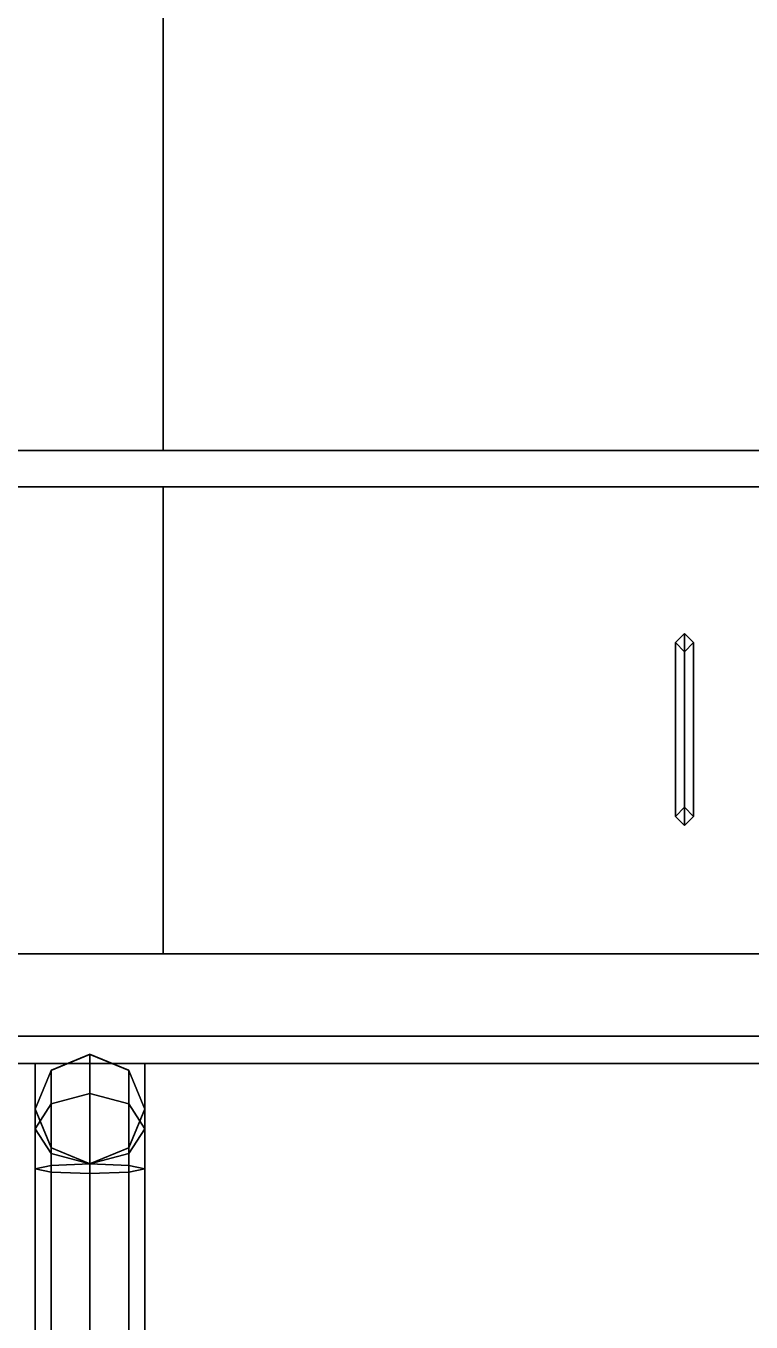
# Model space of a CAD drawing. Header units: millimetres. Extents: x -1.7 to 1.6, y -3.2 to 7.1.
# Drawn here: x -0.07 to 0.723, y -2.363 to -0.946 of the extents above; entities that cross this region are included whole.
import ezdxf

# ---------------------------------------------------------------- set-up
doc = ezdxf.new("R2010")
doc.units = ezdxf.units.MM
doc.header["$MEASUREMENT"] = 0

msp = doc.modelspace()

# ---------------------------------------------------------------- linework, layer by layer
for points in [[(0.96, 2.92, 0.51), (0.96, -2.73, 0.51), (-0.96, -2.73, 0.51), (-0.96, 2.92, 0.51)], [(0.08, -1.41, 1.76), (0.08, -0.72, 1.76), (-0.08, -0.72, 1.76), (-0.08, -1.41, 1.76)], [(1.27, -1.41, 1.83), (0.74, -0.72, 1.83), (0.08, -0.72, 1.83), (0.08, -1.41, 1.83)], [(0.08, -1.41, 1.83), (0.08, -0.72, 1.83), (0.08, -0.72, 1.76), (0.08, -1.41, 1.76)], [(1.13, -1.45, 1.76), (1.27, -1.41, 1.76), (-1.27, -1.41, 1.76), (-1.13, -1.45, 1.76)], [(1.27, -1.41, 1.83), (0.08, -1.41, 1.83), (0.08, -1.41, 1.76), (1.27, -1.41, 1.76)], [(-0.6, -1.45, 1.76), (-0.6, -1.96, 1.76), (0.08, -1.96, 1.76), (0.08, -1.45, 1.76)], [(0.08, -1.45, 1.78), (0.08, -1.96, 1.78), (1.13, -1.96, 1.78), (1.13, -1.45, 1.78)], [(1.13, -1.45, 1.78), (1.13, -1.45, 1.76), (0.08, -1.45, 1.76), (0.08, -1.45, 1.78)], [(0.08, -1.45, 1.76), (0.08, -1.96, 1.76), (0.08, -1.96, 1.78), (0.08, -1.45, 1.78)], [(0.64, -1.81, 1.82), (0.65, -1.82, 1.83), (0.65, -1.61, 1.83), (0.64, -1.62, 1.82)], [(0.65, -1.61, 1.78), (0.64, -1.62, 1.78), (0.64, -1.62, 1.82), (0.65, -1.61, 1.83)], [(0.65, -1.82, 1.83), (0.66, -1.81, 1.82), (0.66, -1.62, 1.82), (0.65, -1.61, 1.83)], [(0.66, -1.62, 1.78), (0.65, -1.61, 1.78), (0.65, -1.61, 1.83), (0.66, -1.62, 1.82)], [(0.65, -1.8, 1.81), (0.64, -1.81, 1.82), (0.64, -1.62, 1.82), (0.65, -1.63, 1.81)], [(0.64, -1.62, 1.78), (0.65, -1.63, 1.78), (0.65, -1.63, 1.81), (0.64, -1.62, 1.82)], [(0.66, -1.81, 1.82), (0.65, -1.8, 1.81), (0.65, -1.63, 1.81), (0.66, -1.62, 1.82)], [(0.65, -1.63, 1.78), (0.66, -1.62, 1.78), (0.66, -1.62, 1.82), (0.65, -1.63, 1.81)], [(0.65, -1.8, 1.78), (0.64, -1.81, 1.78), (0.64, -1.81, 1.82), (0.65, -1.8, 1.81)], [(0.64, -1.81, 1.78), (0.65, -1.82, 1.78), (0.65, -1.82, 1.83), (0.64, -1.81, 1.82)], [(0.66, -1.81, 1.78), (0.65, -1.8, 1.78), (0.65, -1.8, 1.81), (0.66, -1.81, 1.82)], [(0.65, -1.82, 1.78), (0.66, -1.81, 1.78), (0.66, -1.81, 1.82), (0.65, -1.82, 1.83)], [(1.27, -2.05, 1.76), (1.13, -1.96, 1.76), (-1.13, -1.96, 1.76), (-1.27, -2.05, 1.76)], [(0.08, -1.96, 1.78), (0.08, -1.96, 1.76), (1.13, -1.96, 1.76), (1.13, -1.96, 1.78)], [(0.91, -2.08, 1.7574), (1.27, -2.05, 1.76), (-1.27, -2.05, 1.76), (-0.91, -2.08, 1.7574)], [(-0.06, -2.95, 1.7317), (-0.06, -2.08, 1.8074), (-0.91, -2.08, 1.8074), (-0.91, -2.95, 1.7317)], [(-0.06, -2.08, 1.8074), (-0.06, -2.08, 1.7574), (-0.91, -2.08, 1.7574), (-0.91, -2.08, 1.8074)], [(-0.06, -2.95, 1.6817), (-0.06, -2.08, 1.7574), (-0.06, -2.08, 1.8074), (-0.06, -2.95, 1.7317)], [(0.06, -2.95, 1.6817), (0.06, -2.08, 1.7574), (-0.06, -2.08, 1.7574), (-0.06, -2.95, 1.6817)], [(0, -2.0696, 1.7583), (-0.0424, -2.0871, 1.7568), (-0.0424, -2.0877, 1.7637), (0, -2.0702, 1.7652)], [(0, -2.0702, 1.7652), (-0.0424, -2.0877, 1.7637), (-0.0424, -2.1239, 1.8332), (0, -2.1126, 1.8467)], [(0.0424, -2.0871, 1.7568), (0, -2.0696, 1.7583), (0, -2.0702, 1.7652), (0.0424, -2.0877, 1.7637)], [(0.0424, -2.0877, 1.7637), (0, -2.0702, 1.7652), (0, -2.1126, 1.8467), (0.0424, -2.1239, 1.8332)], [(0.91, -2.95, 1.7317), (0.91, -2.08, 1.8074), (0.06, -2.08, 1.8074), (0.06, -2.95, 1.7317)], [(0.06, -2.95, 1.7317), (0.06, -2.08, 1.8074), (0.06, -2.08, 1.7574), (0.06, -2.95, 1.6817)], [(0.91, -2.08, 1.8074), (0.91, -2.08, 1.7574), (0.06, -2.08, 1.7574), (0.06, -2.08, 1.8074)], [(-0.0424, -2.0871, 1.7568), (-0.06, -2.1294, 1.7531), (-0.06, -2.13, 1.76), (-0.0424, -2.0877, 1.7637)], [(-0.0424, -2.0877, 1.7637), (-0.06, -2.13, 1.76), (-0.06, -2.1512, 1.8007), (-0.0424, -2.1239, 1.8332)], [(0.06, -2.1294, 1.7531), (0.0424, -2.0871, 1.7568), (0.0424, -2.0877, 1.7637), (0.06, -2.13, 1.76)], [(0.06, -2.13, 1.76), (0.0424, -2.0877, 1.7637), (0.0424, -2.1239, 1.8332), (0.06, -2.1512, 1.8007)], [(-0.0424, -2.1239, 1.8332), (-0.06, -2.1512, 1.8007), (-0.06, -2.195, 1.8145), (-0.0424, -2.1987, 1.8568)], [(0, -2.1126, 1.8467), (-0.0424, -2.1239, 1.8332), (-0.0424, -2.1987, 1.8568), (0, -2.2002, 1.8743)], [(0.0424, -2.1239, 1.8332), (0, -2.1126, 1.8467), (0, -2.2002, 1.8743), (0.0424, -2.1987, 1.8568)], [(0.06, -2.1512, 1.8007), (0.0424, -2.1239, 1.8332), (0.0424, -2.1987, 1.8568), (0.06, -2.195, 1.8145)], [(-0.06, -2.1294, 1.7531), (-0.0424, -2.1717, 1.7494), (-0.0424, -2.1723, 1.7563), (-0.06, -2.13, 1.76)], [(-0.06, -2.13, 1.76), (-0.0424, -2.1723, 1.7563), (-0.0424, -2.1785, 1.7682), (-0.06, -2.1512, 1.8007)], [(0.0424, -2.1717, 1.7494), (0.06, -2.1294, 1.7531), (0.06, -2.13, 1.76), (0.0424, -2.1723, 1.7563)], [(0.0424, -2.1723, 1.7563), (0.06, -2.13, 1.76), (0.06, -2.1512, 1.8007), (0.0424, -2.1785, 1.7682)], [(-0.06, -2.1512, 1.8007), (-0.0424, -2.1785, 1.7682), (-0.0424, -2.1913, 1.7723), (-0.06, -2.195, 1.8145)], [(0.0424, -2.1785, 1.7682), (0.06, -2.1512, 1.8007), (0.06, -2.195, 1.8145), (0.0424, -2.1913, 1.7723)], [(-0.0424, -2.1717, 1.7494), (0, -2.1892, 1.7479), (0, -2.1898, 1.7548), (-0.0424, -2.1723, 1.7563)], [(-0.0424, -2.1723, 1.7563), (0, -2.1898, 1.7548), (0, -2.1898, 1.7548), (-0.0424, -2.1785, 1.7682)], [(-0.0424, -2.1785, 1.7682), (0, -2.1898, 1.7548), (0, -2.1898, 1.7548), (-0.0424, -2.1913, 1.7723)], [(0, -2.1892, 1.7479), (0.0424, -2.1717, 1.7494), (0.0424, -2.1723, 1.7563), (0, -2.1898, 1.7548)], [(0, -2.1898, 1.7548), (0.0424, -2.1723, 1.7563), (0.0424, -2.1785, 1.7682), (0, -2.1898, 1.7548)], [(0, -2.1898, 1.7548), (0.0424, -2.1785, 1.7682), (0.0424, -2.1913, 1.7723), (0, -2.1898, 1.7548)], [(-0.0424, -2.4204, 1.7522), (-0.06, -2.4241, 1.7945), (-0.06, -2.195, 1.8145), (-0.0424, -2.1913, 1.7723)], [(-0.06, -2.4241, 1.7945), (-0.0424, -2.4278, 1.8368), (-0.0424, -2.1987, 1.8568), (-0.06, -2.195, 1.8145)], [(0, -2.4189, 1.7347), (-0.0424, -2.4204, 1.7522), (-0.0424, -2.1913, 1.7723), (0, -2.1898, 1.7548)], [(0.0424, -2.4204, 1.7522), (0, -2.4189, 1.7347), (0, -2.1898, 1.7548), (0.0424, -2.1913, 1.7723)], [(0.06, -2.4241, 1.7945), (0.0424, -2.4204, 1.7522), (0.0424, -2.1913, 1.7723), (0.06, -2.195, 1.8145)], [(0.0424, -2.4278, 1.8368), (0.06, -2.4241, 1.7945), (0.06, -2.195, 1.8145), (0.0424, -2.1987, 1.8568)], [(-0.0424, -2.4278, 1.8368), (0, -2.4294, 1.8543), (0, -2.2002, 1.8743), (-0.0424, -2.1987, 1.8568)], [(0, -2.4294, 1.8543), (0.0424, -2.4278, 1.8368), (0.0424, -2.1987, 1.8568), (0, -2.2002, 1.8743)]]:
    msp.add_3dface(points)

doc.saveas('drawing.dxf')
